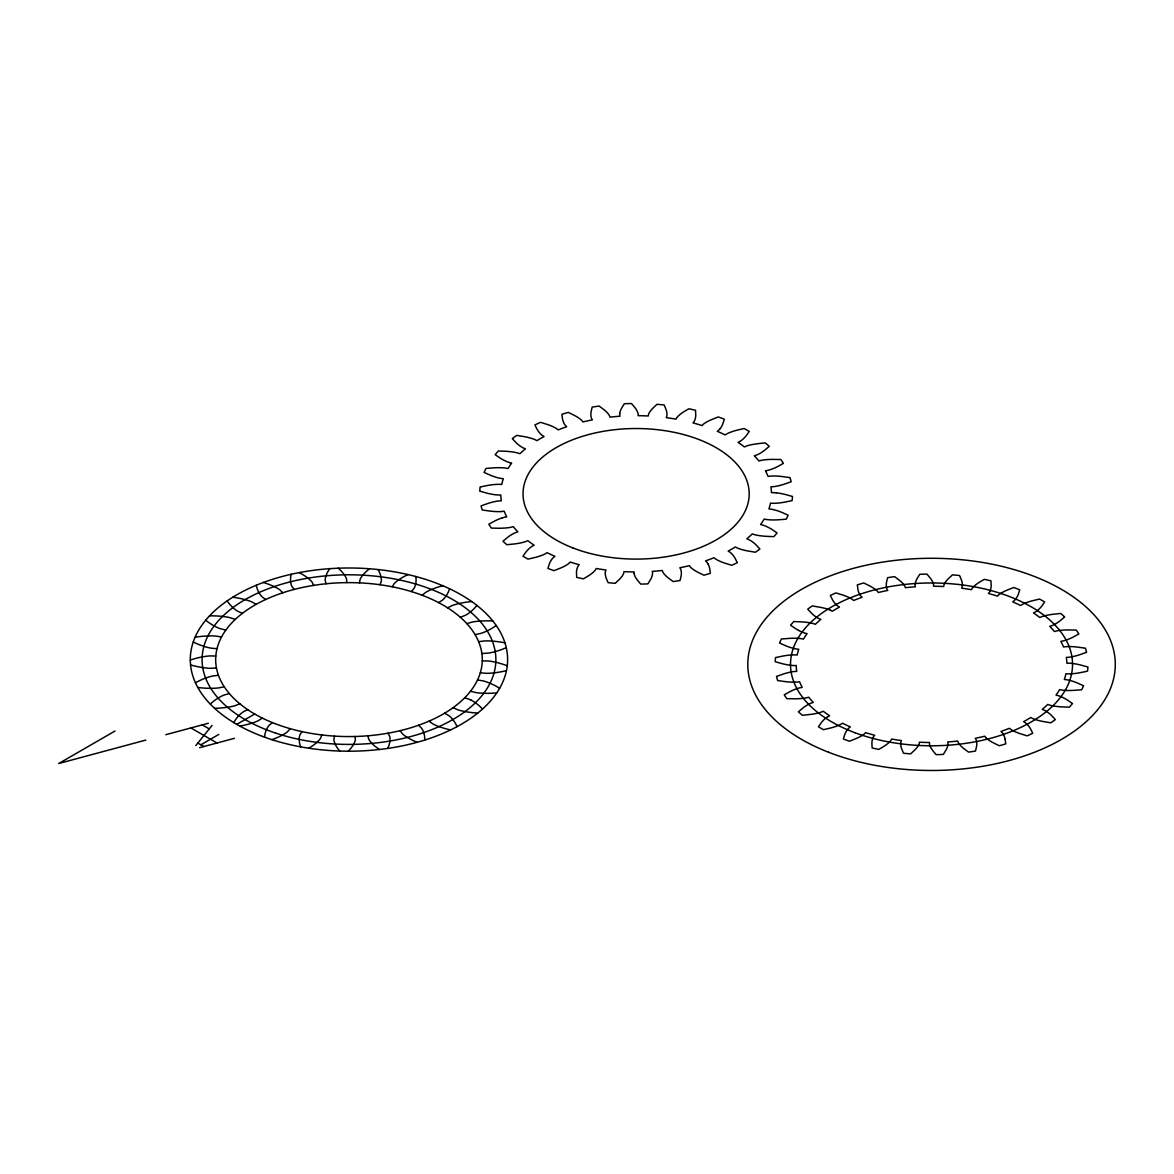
<?xml version="1.0" encoding="UTF-8"?>
<svg xmlns="http://www.w3.org/2000/svg" width="1174" height="1174" viewBox="0 0 1174 1174"><rect width="100%" height="100%" fill="white"/><g stroke="black" fill="none" stroke-linecap="round" stroke-linejoin="round"><path stroke-width="1.5" d="M634.063 573.367L634.092 571.943A135.348 78.144 0 0 1 623.981 571.635L623.746 573.059A20.692 11.945 0 0 1 623.203 574.35L622.939 574.864A34.222 19.753 0 0 1 621.662 576.772L621.222 577.344A48.692 28.117 0 0 1 619.344 579.428L615.205 583.317A156.435 90.31 0 0 1 608.088 582.671L606.224 578.239A48.692 28.117 0 0 1 605.564 575.906L605.446 575.289A34.222 19.753 0 0 1 605.256 573.25L605.27 572.707A20.692 11.945 0 0 1 605.446 571.386L606.004 569.992A135.348 78.144 0 0 1 596.216 568.48L595.482 569.845A20.692 11.945 0 0 1 594.47 571.034L594.029 571.518A34.222 19.753 0 0 1 592.107 573.22L591.461 573.734A48.692 28.117 0 0 1 588.878 575.553L583.434 578.855A156.435 90.31 0 0 1 576.698 577.359L576.478 572.795A48.692 28.117 0 0 1 576.669 570.447L576.772 569.83A34.222 19.753 0 0 1 577.329 567.805L577.535 567.291A20.692 11.945 0 0 1 578.18 566L579.222 564.709A135.348 78.144 0 0 1 570.197 562.053L568.994 563.3A20.692 11.945 0 0 1 567.57 564.356L566.969 564.767A34.222 19.753 0 0 1 564.459 566.206L563.652 566.631A48.692 28.117 0 0 1 560.482 568.099L553.967 570.667A156.435 90.31 0 0 1 547.92 568.407L549.344 563.916A48.692 28.117 0 0 1 550.371 561.642L550.694 561.04A34.222 19.753 0 0 1 551.956 559.132L552.352 558.648A20.692 11.945 0 0 1 553.453 557.474L554.935 556.329A135.348 78.144 0 0 1 547.055 552.646L545.44 553.732A20.692 11.945 0 0 1 543.665 554.583L542.931 554.906A34.222 19.753 0 0 1 539.952 556.021L539.013 556.329A48.692 28.117 0 0 1 535.373 557.386L528.08 559.132A156.435 90.31 0 0 1 522.973 556.183L525.981 551.971A48.692 28.117 0 0 1 527.816 549.872L528.344 549.329A34.222 19.753 0 0 1 530.281 547.598L530.839 547.187A20.692 11.945 0 0 1 532.336 546.159L534.199 545.22A135.348 78.144 0 0 1 527.816 540.671L525.835 541.537A20.692 11.945 0 0 1 523.795 542.153L522.973 542.388A34.222 19.753 0 0 1 519.656 543.122L518.629 543.313A48.692 28.117 0 0 1 514.682 543.914L506.919 544.736A156.435 90.31 0 0 1 502.986 541.243L507.447 537.472A48.692 28.117 0 0 1 509.986 535.638L510.719 535.183A34.222 19.753 0 0 1 513.214 533.73L513.918 533.378A20.692 11.945 0 0 1 515.738 532.556L517.91 531.866A135.348 78.144 0 0 1 513.302 526.656L511.072 527.258A20.692 11.945 0 0 1 508.841 527.625L507.946 527.742A34.222 19.753 0 0 1 504.438 528.065L503.367 528.124A48.692 28.117 0 0 1 499.302 528.241L491.407 528.109A156.435 90.31 0 0 1 488.824 524.22L494.533 521.08A48.692 28.117 0 0 1 497.688 519.583L498.554 519.216A34.222 19.753 0 0 1 501.533 518.101L502.34 517.851M359.523 582.876L360.036 579.633A18.74 10.815 0 0 1 360.462 578.621L360.712 578.151A38.155 22.027 0 0 1 361.254 577.256L362.179 575.92A50.335 29.057 0 0 1 363.823 573.954L365.143 572.589A64.79 37.407 0 0 1 369.59 568.774M619.725 413.483L619.813 412.94A34.222 19.753 0 0 1 620.371 410.929L620.606 410.313A48.692 28.117 0 0 1 621.677 408.053L624.333 403.753A156.435 90.31 0 0 1 631.524 403.533L634.943 407.642A48.692 28.117 0 0 1 636.425 409.829L636.763 410.43A34.222 19.753 0 0 1 637.687 412.412L637.864 412.925A20.692 11.945 0 0 1 638.186 414.261L638.128 415.684A135.348 78.144 0 0 1 648.253 415.992L648.474 414.569A20.692 11.945 0 0 1 649.031 413.277L649.295 412.764A34.222 19.753 0 0 1 650.572 410.841L651.012 410.284A48.692 28.117 0 0 1 652.876 408.185L657.014 404.311A156.435 90.31 0 0 1 664.132 404.957L665.996 409.388A48.692 28.117 0 0 1 666.656 411.707L666.773 412.323A34.222 19.753 0 0 1 666.964 414.378L666.949 414.906A20.692 11.945 0 0 1 666.788 416.242L666.23 417.636A135.348 78.144 0 0 1 676.019 419.147L676.738 417.783A20.692 11.945 0 0 1 677.75 416.579L678.19 416.11A34.222 19.753 0 0 1 680.128 414.393L680.759 413.894A48.692 28.117 0 0 1 683.341 412.074L688.8 408.772A156.435 90.31 0 0 1 695.522 410.269L695.742 414.818A48.692 28.117 0 0 1 695.566 417.166L695.448 417.797A34.222 19.753 0 0 1 694.905 419.808L694.744 420.204A20.692 11.945 0 0 1 694.054 421.613L692.998 422.904A135.348 78.144 0 0 1 702.037 425.56L703.226 424.328A20.692 11.945 0 0 1 704.649 423.271L705.251 422.86A34.222 19.753 0 0 1 707.761 421.407L708.568 420.996A48.692 28.117 0 0 1 711.752 419.529L718.268 416.946A156.435 90.31 0 0 1 724.314 419.221L722.891 423.711A48.692 28.117 0 0 1 721.863 425.986L721.526 426.573A34.222 19.753 0 0 1 720.264 428.481L719.867 428.965M847.379 729.7A34.222 19.753 0 0 0 846.131 731.607L845.794 732.209A48.692 28.117 0 0 0 844.766 734.484L843.343 738.96A156.435 90.31 0 0 0 849.389 741.234L855.905 738.651A48.692 28.117 0 0 0 859.089 737.184L859.896 736.773A34.222 19.753 0 0 0 862.406 735.32L863.007 734.924A20.692 11.945 0 0 0 864.431 733.867L865.62 732.62A135.348 78.144 0 0 0 874.659 735.276L873.617 736.568A20.692 11.945 0 0 0 872.972 737.859L872.752 738.373A34.222 19.753 0 0 0 872.209 740.398L872.091 741.014A48.692 28.117 0 0 0 871.9 743.362L872.135 747.926A156.435 90.31 0 0 0 878.856 749.408L884.301 746.106A48.692 28.117 0 0 0 886.898 744.301L887.529 743.788A34.222 19.753 0 0 0 889.466 742.071L889.804 741.719A20.692 11.945 0 0 0 890.919 740.398L891.638 739.033A135.348 78.144 0 0 0 901.427 740.559L900.884 741.939A20.692 11.945 0 0 0 900.722 743.274L900.693 743.802A34.222 19.753 0 0 0 900.884 745.857L901.001 746.473A48.692 28.117 0 0 0 901.661 748.792L903.51 753.224A156.435 90.31 0 0 0 910.628 753.884L914.781 749.995A48.692 28.117 0 0 0 916.645 747.911L917.085 747.339A34.222 19.753 0 0 0 918.361 745.431L918.64 744.918A20.692 11.945 0 0 0 919.183 743.612L919.403 742.203A135.348 78.144 0 0 0 929.514 742.511L929.485 743.934A20.692 11.945 0 0 0 929.808 745.255L929.969 745.784A34.222 19.753 0 0 0 930.894 747.75L931.231 748.352A48.692 28.117 0 0 0 932.714 750.538L936.118 754.647A156.435 90.31 0 0 0 943.324 754.427L945.98 750.142A48.692 28.117 0 0 0 947.051 747.867L947.286 747.266A34.222 19.753 0 0 0 947.844 745.241L947.917 744.698M334.443 736.113L333.9 739.18A18.74 10.815 0 0 0 333.988 740.398L334.062 740.867A38.155 22.027 0 0 0 334.311 741.821L334.795 743.23A50.335 29.057 0 0 0 335.764 745.329L336.63 746.811A64.79 37.407 0 0 0 339.741 751.052M321.823 734.953L320.649 738.064A18.74 10.815 0 0 1 319.959 739.106L319.622 739.547A38.155 22.027 0 0 1 318.888 740.412L317.67 741.66A50.335 29.057 0 0 1 315.615 743.48L314.001 744.742A64.79 37.407 0 0 1 308.777 748.22M990.166 590.771L990.328 590.375A34.222 19.753 0 0 0 990.871 588.35L990.988 587.734A48.692 28.117 0 0 0 991.164 585.386L990.944 580.822A156.435 90.31 0 0 0 984.223 579.34L978.764 582.627A48.692 28.117 0 0 0 976.181 584.447L975.55 584.96A34.222 19.753 0 0 0 973.613 586.677L973.173 587.132A20.692 11.945 0 0 0 972.16 588.335L971.441 589.7A135.348 78.144 0 0 0 961.653 588.189L962.196 586.809A20.692 11.945 0 0 0 962.357 585.474L962.386 584.931A34.222 19.753 0 0 0 962.196 582.891L962.078 582.275A48.692 28.117 0 0 0 961.418 579.956L959.569 575.524A156.435 90.31 0 0 0 952.437 574.864L948.299 578.753A48.692 28.117 0 0 0 946.435 580.837L945.995 581.409A34.222 19.753 0 0 0 944.703 583.317L944.439 583.83A20.692 11.945 0 0 0 943.881 585.122L943.676 586.545A135.348 78.144 0 0 0 933.55 586.237L933.594 584.813A20.692 11.945 0 0 0 933.271 583.493L933.11 582.964A34.222 19.753 0 0 0 932.185 580.998L931.848 580.396A48.692 28.117 0 0 0 930.366 578.21L926.946 574.101A156.435 90.31 0 0 0 919.756 574.321L917.099 578.606A48.692 28.117 0 0 0 916.028 580.881L915.793 581.482A34.222 19.753 0 0 0 915.236 583.507L915.162 584.036A20.692 11.945 0 0 0 915.074 585.371L915.382 586.795A135.348 78.144 0 0 0 905.374 587.704L904.905 586.31A20.692 11.945 0 0 0 904.112 585.048L903.848 584.681A34.222 19.753 0 0 0 902.146 582.73L901.603 582.201A48.692 28.117 0 0 0 899.357 580.235L894.544 576.625A156.435 90.31 0 0 0 887.573 577.696L886.531 582.216A48.692 28.117 0 0 0 886.297 584.564L886.297 585.195A34.222 19.753 0 0 0 886.473 587.235L886.59 587.763A20.692 11.945 0 0 0 886.986 589.084L887.808 590.419A135.348 78.144 0 0 0 878.343 592.518L877.374 591.212A20.692 11.945 0 0 0 876.142 590.082L875.628 589.642A34.222 19.753 0 0 0 873.383 588.042L872.664 587.587A48.692 28.117 0 0 0 869.773 585.929L863.756 582.979A156.435 90.31 0 0 0 857.328 584.872L857.93 589.407A48.692 28.117 0 0 0 858.546 591.74L858.766 592.356A34.222 19.753 0 0 0 859.676 594.323M379.98 584.74L381.212 581.57A18.74 10.815 0 0 0 381.359 580.528L381.374 580.044A38.155 22.027 0 0 0 381.345 579.09L381.168 577.652A50.335 29.057 0 0 0 380.655 575.495L380.127 573.969A64.79 37.407 0 0 0 377.955 569.537M392.248 586.795L394.126 583.742A18.74 10.815 0 0 1 394.992 582.818L395.418 582.407A38.155 22.027 0 0 1 396.342 581.6L397.81 580.44A50.335 29.057 0 0 1 400.246 578.782L402.124 577.652A64.79 37.407 0 0 1 408.068 574.585M301.938 731.622L300.06 734.572A18.74 10.815 0 0 0 299.649 735.702L299.546 736.083A38.155 22.027 0 0 0 299.355 737.125L299.209 738.563A50.335 29.057 0 0 0 299.253 740.735L299.443 742.306A64.79 37.407 0 0 0 300.647 746.855M847.393 729.7L847.775 729.215A20.692 11.945 0 0 1 848.875 728.027L850.358 726.897A135.348 78.144 0 0 1 842.492 723.213L840.863 724.285A20.692 11.945 0 0 1 839.087 725.15L838.353 725.473A34.222 19.753 0 0 1 835.389 726.589L834.45 726.897A48.692 28.117 0 0 1 830.81 727.953L823.502 729.685A156.435 90.31 0 0 1 818.41 726.75L821.418 722.524A48.692 28.117 0 0 1 823.238 720.425L823.781 719.882A34.222 19.753 0 0 1 825.704 718.165L826.261 717.74A20.692 11.945 0 0 1 827.758 716.727M195.838 745.519L212.098 725.4M290.213 728.687L287.703 731.563A18.74 10.815 0 0 1 286.617 732.444L286.207 732.752A38.155 22.027 0 0 1 285.018 733.545L283.301 734.586A50.335 29.057 0 0 1 280.527 736.054L278.429 737.052A64.79 37.407 0 0 1 271.869 739.664M411.252 591.549L413.82 588.658A18.74 10.815 0 0 0 414.393 587.66L414.627 587.205A38.155 22.027 0 0 0 415.009 586.266L415.464 584.857A50.335 29.057 0 0 0 415.889 582.686L416.036 581.13A64.79 37.407 0 0 0 415.831 576.522M422.244 595.306L425.384 592.606A18.74 10.815 0 0 1 426.617 591.828L427.219 591.505A38.155 22.027 0 0 1 428.451 590.86L430.374 589.95A50.335 29.057 0 0 1 433.441 588.688L435.745 587.851A64.79 37.407 0 0 1 442.833 585.738M272.397 722.597L269.272 725.224A18.74 10.815 0 0 0 268.42 726.236L268.156 726.589A38.155 22.027 0 0 0 267.511 727.572L266.762 728.937A50.335 29.057 0 0 0 265.867 731.05L265.383 732.591A64.79 37.407 0 0 0 264.576 737.169M262.301 718.077L258.706 720.454A18.74 10.815 0 0 1 257.194 721.203L256.666 721.438A38.155 22.027 0 0 1 255.184 722.054L253.07 722.817A50.335 29.057 0 0 1 249.739 723.83L247.288 724.49A64.79 37.407 0 0 1 239.804 726.075M438.606 602.629L442.334 600.207A18.74 10.815 0 0 0 443.332 599.312L443.743 598.901A38.155 22.027 0 0 0 444.52 598.05L445.562 596.744A50.335 29.057 0 0 0 446.912 594.719L447.734 593.222A64.79 37.407 0 0 0 449.525 588.746M115.008 731.02L58.7 763.526L145.781 740.09M200.871 744.786L218.79 734.44M236.766 724.373L254.699 714.027M447.632 607.838L451.843 605.696A18.74 10.815 0 0 1 453.369 605.109L454.089 604.874A38.155 22.027 0 0 1 455.556 604.419L457.816 603.818A50.335 29.057 0 0 1 461.338 603.054L463.921 602.57A64.79 37.407 0 0 1 471.684 601.543M739.884 441.453L738.035 442.393A135.348 78.144 0 0 1 744.404 446.942L746.385 446.091A20.692 11.945 0 0 1 748.425 445.46L749.261 445.225A34.222 19.753 0 0 1 752.578 444.491L753.605 444.3A48.692 28.117 0 0 1 757.538 443.713L765.316 442.892A156.435 90.31 0 0 1 769.234 446.384L764.773 450.141A48.692 28.117 0 0 1 762.234 451.975L761.515 452.445A34.222 19.753 0 0 1 759.006 453.898L758.316 454.25A20.692 11.945 0 0 1 756.482 455.072L754.324 455.747A135.348 78.144 0 0 1 758.918 460.971L761.163 460.369A20.692 11.945 0 0 1 763.379 460.003L764.289 459.87A34.222 19.753 0 0 1 767.781 459.548L768.867 459.489A48.692 28.117 0 0 1 772.932 459.386L780.827 459.504A156.435 90.31 0 0 1 783.41 463.392L777.687 466.548A48.692 28.117 0 0 1 774.546 468.03L773.666 468.397A34.222 19.753 0 0 1 770.702 469.527L769.895 469.776A20.692 11.945 0 0 1 767.811 470.363L765.448 470.774A135.348 78.144 0 0 1 768.06 476.424L770.467 476.116A20.692 11.945 0 0 1 772.786 476.013L773.71 475.998A34.222 19.753 0 0 1 777.247 476.116L778.318 476.174A48.692 28.117 0 0 1 782.339 476.556L790.014 477.627A156.435 90.31 0 0 1 791.144 481.736L784.423 484.128A48.692 28.117 0 0 1 780.798 485.214L779.815 485.464M827.758 716.727L829.622 715.788A135.348 78.144 0 0 1 823.238 711.239L821.272 712.09A20.692 11.945 0 0 1 819.232 712.721L818.395 712.956A34.222 19.753 0 0 1 815.079 713.689L814.052 713.88A48.692 28.117 0 0 1 810.104 714.467L802.341 715.289A156.435 90.31 0 0 1 798.408 711.811L802.869 708.039A48.692 28.117 0 0 1 805.423 706.205L806.142 705.735A34.222 19.753 0 0 1 808.637 704.283L809.341 703.945M247.655 709.624L243.502 711.723A18.74 10.815 0 0 0 242.24 712.574L241.741 712.956A38.155 22.027 0 0 0 240.787 713.748L239.467 714.966A50.335 29.057 0 0 0 237.691 716.874L236.561 718.297A64.79 37.407 0 0 0 233.817 722.626M239.834 703.798L235.24 705.618A18.74 10.815 0 0 1 233.538 706.102L232.775 706.278A38.155 22.027 0 0 1 231.219 706.616L228.842 707.056A50.335 29.057 0 0 1 225.188 707.57L222.517 707.849A64.79 37.407 0 0 1 214.593 708.318M460.325 617.289L464.977 615.469A18.74 10.815 0 0 0 466.327 614.765L466.914 614.413A38.155 22.027 0 0 0 468.03 613.708L469.6 612.593A50.335 29.057 0 0 0 471.772 610.818L473.225 609.497A64.79 37.407 0 0 0 476.879 605.402M466.826 623.643L471.831 622.161A18.74 10.815 0 0 1 473.562 621.809L474.355 621.692A38.155 22.027 0 0 1 475.969 621.472L478.42 621.207A50.335 29.057 0 0 1 482.162 620.958L484.877 620.87A64.79 37.407 0 0 1 492.845 620.987M229.282 693.511L224.322 694.964A18.74 10.815 0 0 0 222.781 695.595L222.121 695.889A38.155 22.027 0 0 0 220.873 696.505L219.068 697.503A50.335 29.057 0 0 0 216.515 699.102L214.798 700.32A64.79 37.407 0 0 0 210.278 704.106M1043.847 616.012L1044.684 615.792A34.222 19.753 0 0 1 1048 615.059L1049.028 614.868A48.692 28.117 0 0 1 1052.961 614.281L1060.738 613.444A156.435 90.31 0 0 1 1064.657 616.937L1060.195 620.708A48.692 28.117 0 0 1 1057.657 622.543L1056.938 623.012A34.222 19.753 0 0 1 1054.443 624.465L1053.738 624.803A20.692 11.945 0 0 1 1051.904 625.625L1049.747 626.314A135.348 78.144 0 0 1 1054.34 631.524L1056.585 630.937A20.692 11.945 0 0 1 1058.816 630.555L1059.711 630.438A34.222 19.753 0 0 1 1063.218 630.115L1064.29 630.056A48.692 28.117 0 0 1 1068.355 629.939L1076.25 630.071A156.435 90.31 0 0 1 1078.833 633.96L1073.109 637.1A48.692 28.117 0 0 1 1069.969 638.597L1069.088 638.964A34.222 19.753 0 0 1 1066.124 640.079L1065.317 640.344A20.692 11.945 0 0 1 1063.233 640.916L1060.87 641.342A135.348 78.144 0 0 1 1063.497 646.991L1065.889 646.669A20.692 11.945 0 0 1 1068.208 646.581L1069.132 646.566A34.222 19.753 0 0 1 1072.669 646.669L1073.74 646.742A48.692 28.117 0 0 1 1077.761 647.123L1085.436 648.195A156.435 90.31 0 0 1 1086.566 652.304L1079.845 654.696A48.692 28.117 0 0 1 1076.22 655.782L1075.237 656.031A34.222 19.753 0 0 1 1071.935 656.765L1071.04 656.926A20.692 11.945 0 0 1 1068.795 657.249L1066.33 657.367A135.348 78.144 0 0 1 1066.872 663.207L1069.338 663.193A20.692 11.945 0 0 1 1071.627 663.369L1072.537 663.471A34.222 19.753 0 0 1 1075.956 664L1076.984 664.191A48.692 28.117 0 0 1 1080.784 665.056L1087.902 667.023A156.435 90.31 0 0 1 1087.52 671.176L1080.095 672.702A48.692 28.117 0 0 1 1076.162 673.333L1075.105 673.465A34.222 19.753 0 0 1 1071.598 673.788L1070.673 673.832A20.692 11.945 0 0 1 1068.369 673.876L1065.919 673.7A135.348 78.144 0 0 1 1064.334 679.482L1066.755 679.746A20.692 11.945 0 0 1 1068.927 680.216L1069.778 680.406A34.222 19.753 0 0 1 1072.933 681.346L1073.872 681.654A48.692 28.117 0 0 1 1077.277 682.945L1083.529 685.733A156.435 90.31 0 0 1 1081.665 689.754L1073.843 690.356A48.692 28.117 0 0 1 1069.778 690.488L1068.692 690.503A34.222 19.753 0 0 1 1065.156 690.4L1064.231 690.327A20.692 11.945 0 0 1 1061.956 690.092L1059.623 689.622A135.348 78.144 0 0 1 1055.984 695.081L1058.258 695.654A20.692 11.945 0 0 1 1060.225 696.358L1060.988 696.652A34.222 19.753 0 0 1 1063.732 697.943L1064.539 698.369A48.692 28.117 0 0 1 1067.401 700.042L1072.522 703.505A156.435 90.31 0 0 1 1069.25 707.218L1061.369 706.865A48.692 28.117 0 0 1 1057.348 706.513L1056.292 706.396A34.222 19.753 0 0 1 1052.858 705.868L1051.992 705.691A20.692 11.945 0 0 1 1049.835 705.178L1047.722 704.444A135.348 78.144 0 0 1 1042.204 709.36L1044.229 710.182A20.692 11.945 0 0 1 1045.887 711.106L1046.533 711.488A34.222 19.753 0 0 1 1048.764 713.088L1049.395 713.587A48.692 28.117 0 0 1 1051.596 715.568L1055.353 719.574A156.435 90.31 0 0 1 1050.803 722.817L1043.231 721.526A48.692 28.117 0 0 1 1039.416 720.704L1038.432 720.44A34.222 19.753 0 0 1 1035.263 719.515L1034.47 719.236A20.692 11.945 0 0 1 1032.562 718.488L1030.757 717.519A135.348 78.144 0 0 1 1023.596 721.658L1025.269 722.7A20.692 11.945 0 0 1 1026.56 723.8L1027.045 724.255A34.222 19.753 0 0 1 1028.659 726.09L1029.099 726.662A48.692 28.117 0 0 1 1030.537 728.863L1032.753 733.236A156.435 90.31 0 0 1 1027.162 735.849L1020.206 733.691A48.692 28.117 0 0 1 1016.772 732.415L1015.906 732.048A34.222 19.753 0 0 1 1013.147 730.771L1012.472 730.404A20.692 11.945 0 0 1 1010.858 729.436L1009.449 728.262A135.348 78.144 0 0 1 1000.952 731.461L1002.214 732.679A20.692 11.945 0 0 1 1003.08 733.911L1003.403 734.425A34.222 19.753 0 0 1 1004.313 736.392L1004.533 737.008A48.692 28.117 0 0 1 1005.149 739.327M165.813 734.689L208.341 723.243M199.595 747.691L234.448 738.314M224.219 686.746L218.936 687.861A18.74 10.815 0 0 1 217.146 688.067L216.324 688.14A38.155 22.027 0 0 1 214.666 688.243L212.186 688.316A50.335 29.057 0 0 1 208.414 688.287L205.714 688.184A64.79 37.407 0 0 1 197.834 687.494M475.044 634.606L480.342 633.52A18.74 10.815 0 0 0 481.956 633.021L482.661 632.771A38.155 22.027 0 0 0 484.055 632.243L486.065 631.392A50.335 29.057 0 0 0 488.927 629.983L490.893 628.912A64.79 37.407 0 0 0 496.206 625.478M478.61 641.694L484.099 640.975A18.74 10.815 0 0 1 485.919 640.887L486.755 640.887A38.155 22.027 0 0 1 488.413 640.901L490.893 641.004A50.335 29.057 0 0 1 494.621 641.298L497.292 641.606A64.79 37.407 0 0 1 504.952 642.853M501.753 511.512L504.16 511.189A135.348 78.144 0 0 0 506.786 516.853L504.424 517.264A20.692 11.945 0 0 0 502.34 517.851M218.437 675.27L213.052 675.945A18.74 10.815 0 0 0 211.247 676.341L210.484 676.532A38.155 22.027 0 0 0 208.987 676.958L206.815 677.662A50.335 29.057 0 0 0 203.66 678.851L201.473 679.775A64.79 37.407 0 0 0 195.471 682.798M216.442 667.977L210.85 668.299A18.74 10.815 0 0 1 209.016 668.241L208.194 668.197A38.155 22.027 0 0 1 206.551 668.05L204.1 667.771A50.335 29.057 0 0 1 200.475 667.214L197.892 666.715A64.79 37.407 0 0 1 190.555 664.924M481.854 653.492L487.445 653.199A18.74 10.815 0 0 0 489.22 652.949L490.028 652.817A38.155 22.027 0 0 0 491.598 652.495L493.902 651.966A50.335 29.057 0 0 0 497.292 651.012L499.654 650.249A64.79 37.407 0 0 0 506.273 647.681M773.915 492.625L771.435 492.64A135.348 78.144 0 0 0 770.907 486.799L773.373 486.667A20.692 11.945 0 0 0 775.618 486.359L776.498 486.197A34.222 19.753 0 0 0 779.815 485.464M482.25 660.874L487.87 660.962A18.74 10.815 0 0 1 489.675 661.138L490.483 661.256A38.155 22.027 0 0 1 492.082 661.505L494.445 661.96A50.335 29.057 0 0 1 497.923 662.782L500.373 663.471A64.79 37.407 0 0 1 507.271 665.775M215.796 656.031L210.278 655.914A18.74 10.815 0 0 0 208.356 656.046L207.534 656.119A38.155 22.027 0 0 0 205.905 656.325L203.498 656.692A50.335 29.057 0 0 0 199.932 657.381L197.423 657.968A64.79 37.407 0 0 0 190.291 660.037M216.985 648.694L211.54 648.209A18.74 10.815 0 0 1 209.691 647.887L208.913 647.71A38.155 22.027 0 0 1 207.372 647.344L205.127 646.727A50.335 29.057 0 0 1 201.855 645.656L199.58 644.805A64.79 37.407 0 0 1 193.24 642.002M480.313 672.775L485.86 673.289A18.74 10.815 0 0 0 487.68 673.304L488.516 673.274A38.155 22.027 0 0 0 490.174 673.201L492.64 673.01A50.335 29.057 0 0 0 496.323 672.585L498.95 672.174A64.79 37.407 0 0 0 506.464 670.648M776.205 492.801L777.115 492.904A34.222 19.753 0 0 1 780.534 493.432L781.561 493.638A48.692 28.117 0 0 1 785.362 494.489L792.479 496.455A156.435 90.31 0 0 1 792.098 500.608L784.658 502.149A48.692 28.117 0 0 1 780.739 502.766L779.683 502.898A34.222 19.753 0 0 1 776.175 503.22L775.251 503.264A20.692 11.945 0 0 1 772.947 503.308L770.496 503.132A135.348 78.144 0 0 1 768.911 508.914L771.333 509.193A20.692 11.945 0 0 1 773.505 509.648L774.356 509.854A34.222 19.753 0 0 1 777.511 510.778L778.45 511.101A48.692 28.117 0 0 1 781.855 512.392L788.106 515.166A156.435 90.31 0 0 1 786.242 519.187L778.421 519.788A48.692 28.117 0 0 1 774.341 519.935L773.27 519.935A34.222 19.753 0 0 1 769.718 519.833L768.809 519.759A20.692 11.945 0 0 1 766.534 519.524L764.201 519.055A135.348 78.144 0 0 1 760.561 524.529L762.836 525.086A20.692 11.945 0 0 1 764.802 525.791L765.565 526.099A34.222 19.753 0 0 1 768.31 527.39L769.117 527.801A48.692 28.117 0 0 1 771.978 529.474L777.1 532.952A156.435 90.31 0 0 1 773.827 536.65L765.947 536.313A48.692 28.117 0 0 1 761.926 535.96L760.869 535.828A34.222 19.753 0 0 1 757.435 535.3L756.555 535.124A20.692 11.945 0 0 1 754.412 534.625L752.299 533.891A135.348 78.144 0 0 1 746.781 538.793L748.807 539.614A20.692 11.945 0 0 1 750.465 540.539L751.111 540.921A34.222 19.753 0 0 1 753.341 542.52L753.972 543.019A48.692 28.117 0 0 1 756.159 545L759.916 549.021A156.435 90.31 0 0 1 755.381 552.25L747.809 550.958A48.692 28.117 0 0 1 743.993 550.136L743.01 549.887A34.222 19.753 0 0 1 739.84 548.962L739.048 548.684A20.692 11.945 0 0 1 737.14 547.935L735.335 546.952A135.348 78.144 0 0 1 728.159 551.09L729.846 552.132A20.692 11.945 0 0 1 731.138 553.248L731.622 553.702A34.222 19.753 0 0 1 733.236 555.522L733.662 556.094A48.692 28.117 0 0 1 735.1 558.296L737.331 562.669A156.435 90.31 0 0 1 731.74 565.296L724.784 563.124A48.692 28.117 0 0 1 721.35 561.862L720.484 561.495A34.222 19.753 0 0 1 717.71 560.203L717.05 559.837A20.692 11.945 0 0 1 715.436 558.868L714.027 557.709A135.348 78.144 0 0 1 705.53 560.893L706.792 562.111A20.692 11.945 0 0 1 707.658 563.359L707.966 563.858M477.524 679.966L482.925 680.861A18.74 10.815 0 0 1 484.583 681.302L485.317 681.522A38.155 22.027 0 0 1 486.77 682.006L488.854 682.784A50.335 29.057 0 0 1 491.877 684.075L493.961 685.088A64.79 37.407 0 0 1 499.625 688.316M221.504 637.027L216.163 636.117A18.74 10.815 0 0 0 214.299 635.97L213.477 635.926A38.155 22.027 0 0 0 211.819 635.882L209.324 635.897A50.335 29.057 0 0 0 205.567 636.059L202.882 636.264A64.79 37.407 0 0 0 195.089 637.233M794.152 648.547L793.301 648.327A34.222 19.753 0 0 1 790.131 647.402L789.207 647.094A48.692 28.117 0 0 1 785.802 645.803L779.551 643.014A156.435 90.31 0 0 1 781.414 638.994L789.236 638.392A48.692 28.117 0 0 1 793.301 638.245L794.387 638.245A34.222 19.753 0 0 1 797.924 638.348L798.848 638.421A20.692 11.945 0 0 1 801.123 638.656L803.456 639.126A135.348 78.144 0 0 1 807.096 633.652L804.821 633.094A20.692 11.945 0 0 1 802.855 632.39L802.091 632.096A34.222 19.753 0 0 1 799.333 630.805L798.54 630.379M225.834 630.086L220.771 628.838A18.74 10.815 0 0 1 219.112 628.251L218.437 627.973A38.155 22.027 0 0 1 217.102 627.4L215.194 626.476A50.335 29.057 0 0 1 212.479 624.964L210.645 623.82A64.79 37.407 0 0 1 205.714 620.21M509.399 462.541L511.659 463.099A135.348 78.144 0 0 0 508.034 468.558L505.701 468.103A20.692 11.945 0 0 0 503.426 467.868L502.501 467.795A34.222 19.753 0 0 0 498.965 467.692L497.879 467.692A48.692 28.117 0 0 0 493.814 467.824L485.977 468.426A156.435 90.31 0 0 0 484.114 472.447L490.38 475.235A48.692 28.117 0 0 0 493.77 476.527L494.709 476.835A34.222 19.753 0 0 0 497.864 477.774L498.715 477.979A20.692 11.945 0 0 0 500.902 478.434L503.323 478.698A135.348 78.144 0 0 0 501.738 484.48L499.288 484.319A20.692 11.945 0 0 0 496.969 484.363L496.059 484.407A34.222 19.753 0 0 0 492.552 484.73L491.495 484.862A48.692 28.117 0 0 0 487.562 485.478L480.122 487.005A156.435 90.31 0 0 0 479.755 491.158L486.872 493.139A48.692 28.117 0 0 0 490.659 493.99L491.686 494.181A34.222 19.753 0 0 0 495.12 494.724L496.03 494.826A20.692 11.945 0 0 0 498.319 495.002L500.784 494.973A135.348 78.144 0 0 0 501.313 500.814L498.862 500.946A20.692 11.945 0 0 0 496.617 501.269L495.722 501.415A34.222 19.753 0 0 0 492.42 502.149L491.422 502.413A48.692 28.117 0 0 0 487.812 503.485L481.091 505.877A156.435 90.31 0 0 0 482.206 509.986L489.881 511.072A48.692 28.117 0 0 0 493.902 511.453L494.988 511.512A34.222 19.753 0 0 0 498.524 511.629L499.449 511.615A20.692 11.945 0 0 0 501.753 511.512M470.51 691.222L475.661 692.513A18.74 10.815 0 0 0 477.422 692.792L478.229 692.895A38.155 22.027 0 0 0 479.873 693.056L482.353 693.218A50.335 29.057 0 0 0 486.109 693.335L488.824 693.32A64.79 37.407 0 0 0 496.763 692.909M464.713 697.782L469.556 699.425A18.74 10.815 0 0 1 470.979 700.086M235.24 619.432L230.456 617.788A18.74 10.815 0 0 0 228.71 617.377L228.094 617.245A38.155 22.027 0 0 0 226.347 616.937L223.926 616.585A50.335 29.057 0 0 0 220.213 616.203L217.528 616.027A64.79 37.407 0 0 0 209.559 615.851M242.416 613.342L237.999 611.375A18.74 10.815 0 0 1 236.693 610.597L236.15 610.231A38.155 22.027 0 0 1 235.123 609.482L233.67 608.308A50.335 29.057 0 0 1 231.689 606.459L230.398 605.08A64.79 37.407 0 0 1 227.184 600.868M453.061 707.673L457.493 709.668A18.74 10.815 0 0 0 459.093 710.197L459.826 710.402A38.155 22.027 0 0 0 461.353 710.798L463.671 711.312A50.335 29.057 0 0 0 467.267 711.958L469.894 712.339A64.79 37.407 0 0 0 477.759 713.088M470.979 700.086L471.596 700.408A38.155 22.027 0 0 1 472.784 701.083L474.472 702.14A50.335 29.057 0 0 1 476.835 703.828L478.42 705.104A64.79 37.407 0 0 1 482.529 709.052M830.517 610.26L832.322 611.228A135.348 78.144 0 0 1 839.483 607.09L837.81 606.048A20.692 11.945 0 0 1 836.519 604.933L836.02 604.478A34.222 19.753 0 0 1 834.421 602.658L833.98 602.086A48.692 28.117 0 0 1 832.542 599.885L830.311 595.512A156.435 90.31 0 0 1 835.917 592.899L842.873 595.057A48.692 28.117 0 0 1 846.293 596.333L847.173 596.7A34.222 19.753 0 0 1 849.932 597.977L850.607 598.344A20.692 11.945 0 0 1 852.221 599.312L853.63 600.472A135.348 78.144 0 0 1 862.127 597.287L860.865 596.069A20.692 11.945 0 0 1 859.999 594.836L859.676 594.323M444.623 713.205L448.615 715.494A18.74 10.815 0 0 1 449.701 716.331L450.156 716.742A38.155 22.027 0 0 1 451.021 717.563L452.21 718.826A50.335 29.057 0 0 1 453.766 720.792L454.749 722.259A64.79 37.407 0 0 1 457.024 726.677M202.236 724.886L209.251 728.922M190.907 727.939L217.014 743.01M197.848 743.039L203.894 746.532M256.108 604.375L252.278 602.13A18.74 10.815 0 0 0 250.678 601.44L249.989 601.176A38.155 22.027 0 0 0 248.565 600.677L246.379 599.987A50.335 29.057 0 0 0 242.959 599.092L240.421 598.52A64.79 37.407 0 0 0 232.79 597.199M265.691 599.488L262.286 596.979A18.74 10.815 0 0 1 261.332 596.01L261.039 595.673A38.155 22.027 0 0 1 260.276 594.704L259.381 593.369A50.335 29.057 0 0 1 258.265 591.3L257.605 589.774A64.79 37.407 0 0 1 256.299 585.239M429.082 721.115L432.516 723.683A18.74 10.815 0 0 0 433.837 724.417L434.468 724.725A38.155 22.027 0 0 0 435.759 725.327L437.785 726.163A50.335 29.057 0 0 0 440.998 727.308L443.376 728.056A64.79 37.407 0 0 0 450.669 729.905M418.531 725.253L421.407 728.041A18.74 10.815 0 0 1 422.097 729.025L422.361 729.48A38.155 22.027 0 0 1 422.845 730.389L423.462 731.784A50.335 29.057 0 0 1 424.122 733.926L424.445 735.482A64.79 37.407 0 0 1 424.739 740.075M282.817 592.767L279.999 589.994A18.74 10.815 0 0 0 278.825 589.157L278.267 588.79A38.155 22.027 0 0 0 277.108 588.115L275.274 587.132A50.335 29.057 0 0 0 272.353 585.767L270.137 584.857A64.79 37.407 0 0 0 263.314 582.48M294.19 589.421L292.003 586.545A18.74 10.815 0 0 1 291.475 585.43L291.328 585.063A38.155 22.027 0 0 1 291.02 584.021L290.726 582.583A50.335 29.057 0 0 1 290.536 580.411L290.55 578.855A64.79 37.407 0 0 1 291.255 574.262M985.705 737.536L984.737 736.215A135.348 78.144 0 0 1 975.271 738.314L976.078 739.664A20.692 11.945 0 0 1 976.475 740.985L976.607 741.513A34.222 19.753 0 0 1 976.783 743.553L976.783 744.184A48.692 28.117 0 0 1 976.548 746.532L975.491 751.052A156.435 90.31 0 0 1 968.535 752.123L963.707 748.513A48.692 28.117 0 0 1 961.477 746.547L960.934 746.004A34.222 19.753 0 0 1 959.305 744.184L958.953 743.7A20.692 11.945 0 0 1 958.175 742.438L957.705 741.043A135.348 78.144 0 0 1 947.697 741.953L947.99 743.362A20.692 11.945 0 0 1 947.902 744.698M400.07 730.683L402.286 733.662A18.74 10.815 0 0 0 403.254 734.557L403.724 734.953A38.155 22.027 0 0 0 404.722 735.716L406.321 736.832A50.335 29.057 0 0 0 408.934 738.387L410.929 739.459A64.79 37.407 0 0 0 417.196 742.306M388.051 733.178L389.636 736.289A18.74 10.815 0 0 1 389.9 737.345L389.959 737.815A38.155 22.027 0 0 1 390.032 738.769L390.017 740.207A50.335 29.057 0 0 1 389.739 742.379L389.386 743.934A64.79 37.407 0 0 1 387.684 748.425M313.678 585.371L312.167 582.319A18.74 10.815 0 0 0 311.374 581.291L310.978 580.866A38.155 22.027 0 0 0 310.156 580.044L308.806 578.826A50.335 29.057 0 0 0 306.561 577.08L304.814 575.891A64.79 37.407 0 0 0 299.209 572.604M326.137 583.772L325.257 580.66A18.74 10.815 0 0 1 325.227 579.501L325.257 579.031A38.155 22.027 0 0 1 325.389 578.078L325.726 576.639A50.335 29.057 0 0 1 326.475 574.512L327.164 573A64.79 37.407 0 0 1 329.821 568.656M367.844 735.79L368.709 738.989A18.74 10.815 0 0 0 369.252 740.002L369.546 740.456A38.155 22.027 0 0 0 370.177 741.337L371.263 742.628A50.335 29.057 0 0 0 373.112 744.521L374.579 745.842A64.79 37.407 0 0 0 379.422 749.496M1005.149 739.327L1005.751 743.876A156.435 90.31 0 0 1 999.323 745.769L993.307 742.819A48.692 28.117 0 0 1 990.416 741.161L989.682 740.691A34.222 19.753 0 0 1 987.451 739.106L986.923 738.666A20.692 11.945 0 0 1 985.705 737.536M355.135 736.48L355.326 739.723A18.74 10.815 0 0 1 355.12 740.779L354.988 741.249A38.155 22.027 0 0 1 354.636 742.188L354.005 743.582A50.335 29.057 0 0 1 352.802 745.637L351.789 747.09A64.79 37.407 0 0 1 348.208 751.199M346.756 582.642L346.609 579.428A18.74 10.815 0 0 0 346.286 578.356L346.095 577.887A38.155 22.027 0 0 0 345.64 576.962L344.863 575.598A50.335 29.057 0 0 0 343.439 573.587L342.265 572.178A64.79 37.407 0 0 0 338.244 568.201M707.981 563.858A34.222 19.753 0 0 1 708.891 565.839L709.111 566.44A48.692 28.117 0 0 1 709.727 568.774L710.329 573.323A156.435 90.31 0 0 1 703.901 575.201L697.884 572.252A48.692 28.117 0 0 1 694.993 570.593L694.26 570.138A34.222 19.753 0 0 1 692.029 568.554L691.501 568.113A20.692 11.945 0 0 1 690.268 566.969L689.314 565.663A135.348 78.144 0 0 1 679.849 567.761L680.641 569.111A20.692 11.945 0 0 1 681.052 570.417L681.184 570.946A34.222 19.753 0 0 1 681.36 573L681.36 573.616A48.692 28.117 0 0 1 681.111 575.964L680.069 580.484A156.435 90.31 0 0 1 673.113 581.57L668.285 577.946A48.692 28.117 0 0 1 666.04 575.994L665.511 575.451A34.222 19.753 0 0 1 663.882 573.631L663.53 573.132A20.692 11.945 0 0 1 662.738 571.87L662.283 570.476A135.348 78.144 0 0 1 652.26 571.386L652.553 572.809A20.692 11.945 0 0 1 652.48 574.145L652.406 574.673A34.222 19.753 0 0 1 651.849 576.698L651.629 577.3A48.692 28.117 0 0 1 650.543 579.574L647.901 583.874A156.435 90.31 0 0 1 640.696 584.094L637.291 579.971A48.692 28.117 0 0 1 635.794 577.784L635.457 577.197A34.222 19.753 0 0 1 634.532 575.216L634.371 574.688A20.692 11.945 0 0 1 634.048 573.367M509.384 462.541A20.692 11.945 0 0 1 507.432 461.822L506.669 461.529A34.222 19.753 0 0 1 503.91 460.237L503.118 459.812A48.692 28.117 0 0 1 500.256 458.139L495.135 454.676A156.435 90.31 0 0 1 498.407 450.963L506.273 451.315A48.692 28.117 0 0 1 510.308 451.667L511.365 451.799A34.222 19.753 0 0 1 514.799 452.313L515.665 452.504A20.692 11.945 0 0 1 517.807 453.003L519.921 453.736A135.348 78.144 0 0 1 525.438 448.835L523.428 448.013A20.692 11.945 0 0 1 521.755 447.089L521.124 446.692A34.222 19.753 0 0 1 518.893 445.107L518.262 444.594A48.692 28.117 0 0 1 516.061 442.613L512.304 438.606A156.435 90.31 0 0 1 516.839 435.378L524.426 436.655A48.692 28.117 0 0 1 528.227 437.491L529.225 437.741A34.222 19.753 0 0 1 532.38 438.665L533.172 438.944A20.692 11.945 0 0 1 535.095 439.692L536.9 440.661A135.348 78.144 0 0 1 544.061 436.523L542.388 435.481A20.692 11.945 0 0 1 541.082 434.38L540.598 433.925A34.222 19.753 0 0 1 538.998 432.091L538.558 431.518A48.692 28.117 0 0 1 537.12 429.332L534.889 424.944A156.435 90.31 0 0 1 540.495 422.332L547.451 424.504A48.692 28.117 0 0 1 550.87 425.766L551.751 426.133A34.222 19.753 0 0 1 554.51 427.424L555.185 427.791A20.692 11.945 0 0 1 556.784 428.745L558.208 429.919A135.348 78.144 0 0 1 566.704 426.734L565.442 425.502A20.692 11.945 0 0 1 564.562 424.269L564.254 423.77A34.222 19.753 0 0 1 563.344 421.789L563.124 421.173A48.692 28.117 0 0 1 562.507 418.854L561.906 414.305A156.435 90.31 0 0 1 568.319 412.412L574.335 415.376A48.692 28.117 0 0 1 577.241 417.019L577.96 417.489A34.222 19.753 0 0 1 580.205 419.074L580.734 419.514A20.692 11.945 0 0 1 581.952 420.644L582.92 421.965A135.348 78.144 0 0 1 592.371 419.866L591.579 418.516A20.692 11.945 0 0 1 591.168 417.196L591.05 416.667A34.222 19.753 0 0 1 590.874 414.627L590.874 413.996A48.692 28.117 0 0 1 591.109 411.648L592.151 407.129A156.435 90.31 0 0 1 599.122 406.057L603.935 409.667A48.692 28.117 0 0 1 606.18 411.634L606.723 412.177A34.222 19.753 0 0 1 608.337 413.996L608.69 414.481A20.692 11.945 0 0 1 609.482 415.743L609.952 417.152A135.348 78.144 0 0 1 619.96 416.227L619.667 414.818A20.692 11.945 0 0 1 619.74 413.483M719.853 428.965A20.692 11.945 0 0 1 718.782 430.154L717.285 431.284A135.348 78.144 0 0 1 725.165 434.967L726.794 433.896A20.692 11.945 0 0 1 728.555 433.03L729.289 432.707A34.222 19.753 0 0 1 732.268 431.592L733.207 431.284A48.692 28.117 0 0 1 736.846 430.227L744.155 428.495A156.435 90.31 0 0 1 749.247 431.43L746.238 435.657A48.692 28.117 0 0 1 744.419 437.755L743.876 438.298A34.222 19.753 0 0 1 741.953 440.015L741.396 440.441A20.692 11.945 0 0 1 739.899 441.468M773.915 492.625A20.692 11.945 0 0 1 776.205 492.816M809.356 703.945A20.692 11.945 0 0 1 811.175 703.123L813.333 702.434A135.348 78.144 0 0 1 808.725 697.209L806.494 697.811A20.692 11.945 0 0 1 804.263 698.178L803.368 698.31A34.222 19.753 0 0 1 799.861 698.633L798.79 698.691A48.692 28.117 0 0 1 794.725 698.794L786.829 698.677A156.435 90.31 0 0 1 784.247 694.788L789.955 691.647A48.692 28.117 0 0 1 793.11 690.151L793.976 689.784A34.222 19.753 0 0 1 796.955 688.668L797.762 688.404A20.692 11.945 0 0 1 799.846 687.817L802.209 687.406A135.348 78.144 0 0 1 799.582 681.756L797.175 682.079A20.692 11.945 0 0 1 794.871 682.167L793.947 682.182A34.222 19.753 0 0 1 790.41 682.079L789.339 682.006A48.692 28.117 0 0 1 785.318 681.624L777.643 680.553A156.435 90.31 0 0 1 776.513 676.444L783.234 674.052A48.692 28.117 0 0 1 786.859 672.966L787.842 672.717A34.222 19.753 0 0 1 791.144 671.983L792.039 671.822A20.692 11.945 0 0 1 794.284 671.499L796.735 671.381A135.348 78.144 0 0 1 796.207 665.541L793.741 665.555A20.692 11.945 0 0 1 791.452 665.379L790.542 665.276A34.222 19.753 0 0 1 787.123 664.748L786.096 664.557A48.692 28.117 0 0 1 782.295 663.692L775.178 661.725A156.435 90.31 0 0 1 775.544 657.572L782.985 656.031A48.692 28.117 0 0 1 786.918 655.415L787.974 655.283A34.222 19.753 0 0 1 791.481 654.96L792.406 654.916A20.692 11.945 0 0 1 794.71 654.872L797.161 655.048A135.348 78.144 0 0 1 798.746 649.266L796.324 648.987A20.692 11.945 0 0 1 794.152 648.532M798.54 630.379A48.692 28.117 0 0 1 795.679 628.706L790.557 625.228A156.435 90.31 0 0 1 793.829 621.53L801.71 621.882A48.692 28.117 0 0 1 805.731 622.235L806.787 622.352A34.222 19.753 0 0 1 810.221 622.88L811.087 623.056A20.692 11.945 0 0 1 813.23 623.555L815.343 624.304A135.348 78.144 0 0 1 820.875 619.388L818.85 618.566A20.692 11.945 0 0 1 817.192 617.641L816.546 617.26A34.222 19.753 0 0 1 814.316 615.66L813.685 615.161A48.692 28.117 0 0 1 811.483 613.18L807.727 609.174A156.435 90.31 0 0 1 812.261 605.931L819.848 607.222A48.692 28.117 0 0 1 823.664 608.044L824.647 608.293A34.222 19.753 0 0 1 827.817 609.233L828.595 609.497A20.692 11.945 0 0 1 830.517 610.26M990.108 590.889A20.692 11.945 0 0 1 989.477 592.18L988.42 593.472A135.348 78.144 0 0 1 997.46 596.128L998.663 594.88A20.692 11.945 0 0 1 1000.087 593.824L1000.674 593.428A34.222 19.753 0 0 1 1003.183 591.975L1003.99 591.564A48.692 28.117 0 0 1 1007.175 590.096L1013.69 587.514A156.435 90.31 0 0 1 1019.736 589.788L1018.313 594.264A48.692 28.117 0 0 1 1017.286 596.539L1016.948 597.14A34.222 19.753 0 0 1 1015.686 599.048L1015.393 599.415A20.692 11.945 0 0 1 1014.204 600.706L1012.722 601.851A135.348 78.144 0 0 1 1020.588 605.535L1022.216 604.463A20.692 11.945 0 0 1 1023.992 603.597L1024.711 603.275A34.222 19.753 0 0 1 1027.69 602.159L1028.629 601.851A48.692 28.117 0 0 1 1032.269 600.794L1039.577 599.048A156.435 90.31 0 0 1 1044.669 601.998L1041.661 606.21A48.692 28.117 0 0 1 1039.841 608.323L1039.298 608.851A34.222 19.753 0 0 1 1037.376 610.583L1036.818 611.008A20.692 11.945 0 0 1 1035.321 612.021L1033.458 612.96A135.348 78.144 0 0 1 1039.841 617.509L1041.808 616.658A20.692 11.945 0 0 1 1043.847 616.027M854.936 732.723A141.012 81.402 0 0 0 1072.361 668.505A141.012 81.402 0 0 0 867.322 591.901A141.012 81.402 0 0 0 854.936 732.723M828.536 752.24A183.76 106.1 0 0 0 1114.83 671.939A183.76 106.1 0 0 0 851.238 568.95A183.76 106.1 0 0 0 828.536 752.24M572.736 547.876A113.086 65.289 0 0 0 748.909 498.466A113.086 65.289 0 0 0 586.707 435.084A113.086 65.289 0 0 0 572.736 547.876M275.508 733.046A146.911 84.822 0 0 0 495.868 659.597A146.911 84.822 0 0 0 275.508 586.149A146.911 84.822 0 0 0 275.508 733.046M274.804 723.551A133.308 76.97 0 0 0 481.986 664.704A133.308 76.97 0 0 0 290.095 590.537A133.308 76.97 0 0 0 274.804 723.551M262.55 736.421A158.666 91.601 0 0 0 507.403 664.396A158.666 91.601 0 0 0 276.932 577.975A158.666 91.601 0 0 0 262.55 736.421"/></g></svg>
